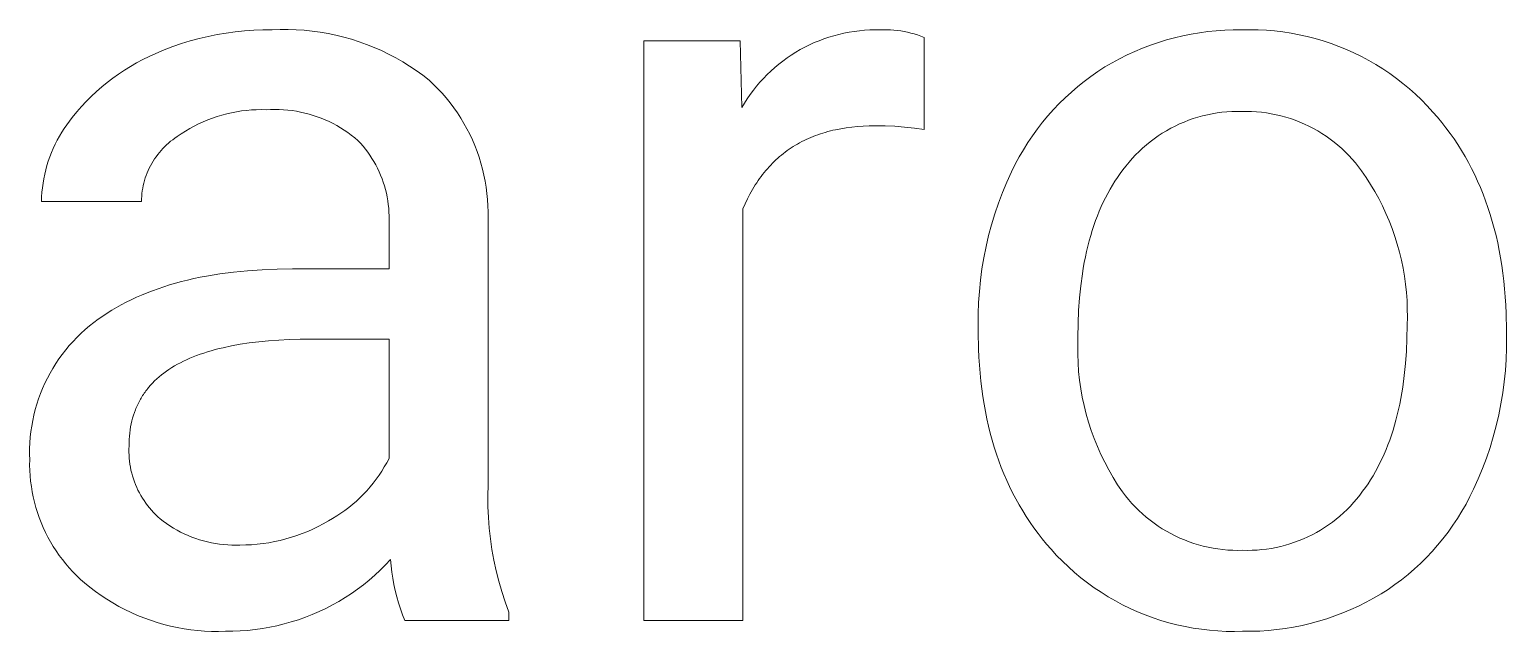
# Model space of a CAD drawing. Header units: millimetres. Extents: x 0 to 4030, y -54 to 2762.
# Drawn here: x 3211.5 to 3283.7, y 328.8 to 358.2 of the extents above; entities that cross this region are included whole.
import ezdxf

# ---------------------------------------------------------------- set-up
doc = ezdxf.new("R2010")
doc.units = ezdxf.units.MM
doc.header["$MEASUREMENT"] = 0
doc.layers.add('Domyślny', color=7, linetype='Continuous', true_color=0x000000)

msp = doc.modelspace()

# ---------------------------------------------------------------- linework, layer by layer
at = {"layer": 'Domyślny', "color": 18, "lineweight": 15, "true_color": 0x000000}
for p, q in [((3221.52, 358.107), (3221.968, 358.153)), ((3221.968, 358.153), (3222.417, 358.183)), ((3222.417, 358.183), (3222.867, 358.2)), ((3222.867, 358.2), (3223.317, 358.201)), ((3223.317, 358.201), (3223.709, 358.216)), ((3223.709, 358.216), (3224.101, 358.218)), ((3224.101, 358.218), (3224.494, 358.206)), ((3224.494, 358.206), (3224.885, 358.18)), ((3224.885, 358.18), (3225.276, 358.14)), ((3251.776, 358.127), (3252.029, 358.158)), ((3252.029, 358.158), (3252.282, 358.181)), ((3252.282, 358.181), (3252.537, 358.195)), ((3252.537, 358.195), (3252.791, 358.2)), ((3252.791, 358.2), (3253.046, 358.197)), ((3253.046, 358.197), (3253.215, 358.203)), ((3253.215, 358.203), (3253.383, 358.203)), ((3253.383, 358.203), (3253.552, 358.197)), ((3253.552, 358.197), (3253.721, 358.186)), ((3253.721, 358.186), (3253.889, 358.169)), ((3253.889, 358.169), (3254.056, 358.147)), ((3254.056, 358.147), (3254.222, 358.118)), ((3269.066, 358.118), (3269.477, 358.159)), ((3269.477, 358.159), (3269.889, 358.186)), ((3269.889, 358.186), (3270.301, 358.199)), ((3270.301, 358.199), (3270.714, 358.198)), ((3270.714, 358.198), (3271.118, 358.206)), ((3271.118, 358.206), (3271.523, 358.2)), ((3271.523, 358.2), (3271.927, 358.18)), ((3271.927, 358.18), (3272.33, 358.147)), ((3272.33, 358.147), (3272.732, 358.1)), ((3218.462, 357.381), (3218.887, 357.528)), ((3218.887, 357.528), (3219.317, 357.66)), ((3219.317, 357.66), (3219.752, 357.778)), ((3219.752, 357.778), (3220.189, 357.882)), ((3220.189, 357.882), (3220.63, 357.972)), ((3220.63, 357.972), (3221.074, 358.047)), ((3221.074, 358.047), (3221.52, 358.107)), ((3225.276, 358.14), (3225.665, 358.087)), ((3225.665, 358.087), (3226.051, 358.021)), ((3226.051, 358.021), (3226.436, 357.941)), ((3226.436, 357.941), (3226.817, 357.848)), ((3226.817, 357.848), (3227.195, 357.741)), ((3227.195, 357.741), (3227.568, 357.622)), ((3227.568, 357.622), (3227.938, 357.489)), ((3227.938, 357.489), (3228.302, 357.344)), ((3241.491, 329.316), (3241.491, 357.673)), ((3241.491, 357.673), (3246.201, 357.673)), ((3246.201, 357.673), (3246.282, 354.399)), ((3249.361, 357.357), (3249.589, 357.47)), ((3249.589, 357.47), (3249.821, 357.576)), ((3249.821, 357.576), (3250.056, 357.673)), ((3250.056, 357.673), (3250.295, 357.763)), ((3250.295, 357.763), (3250.536, 357.844)), ((3250.536, 357.844), (3250.78, 357.917)), ((3250.78, 357.917), (3251.026, 357.982)), ((3251.026, 357.982), (3251.274, 358.039)), ((3251.274, 358.039), (3251.524, 358.087)), ((3251.524, 358.087), (3251.776, 358.127)), ((3254.222, 358.118), (3254.388, 358.085)), ((3254.388, 358.085), (3254.552, 358.046)), ((3254.552, 358.046), (3254.715, 358.001)), ((3254.715, 358.001), (3254.876, 357.951)), ((3254.876, 357.951), (3255.036, 357.895)), ((3255.036, 357.895), (3255.193, 357.835)), ((3255.193, 357.835), (3255.193, 353.325)), ((3265.874, 357.31), (3266.26, 357.457)), ((3266.26, 357.457), (3266.65, 357.591)), ((3266.65, 357.591), (3267.045, 357.712)), ((3267.045, 357.712), (3267.443, 357.82)), ((3267.443, 357.82), (3267.845, 357.915)), ((3267.845, 357.915), (3268.25, 357.996)), ((3268.25, 357.996), (3268.657, 358.064)), ((3268.657, 358.064), (3269.066, 358.118)), ((3272.732, 358.1), (3273.132, 358.039)), ((3273.132, 358.039), (3273.529, 357.965)), ((3273.529, 357.965), (3273.924, 357.877)), ((3273.924, 357.877), (3274.316, 357.776)), ((3274.316, 357.776), (3274.704, 357.662)), ((3274.704, 357.662), (3275.088, 357.535)), ((3275.088, 357.535), (3275.467, 357.394)), ((3216.695, 356.589), (3217, 356.752)), ((3217, 356.752), (3217.311, 356.904)), ((3217.311, 356.904), (3217.626, 357.047)), ((3217.626, 357.047), (3218.041, 357.221)), ((3218.041, 357.221), (3218.462, 357.381)), ((3228.302, 357.344), (3228.662, 357.186)), ((3228.662, 357.186), (3229.015, 357.015)), ((3229.015, 357.015), (3229.363, 356.833)), ((3229.363, 356.833), (3229.704, 356.638)), ((3248.285, 356.679), (3248.491, 356.829)), ((3248.491, 356.829), (3248.702, 356.972)), ((3248.702, 356.972), (3248.917, 357.108)), ((3248.917, 357.108), (3249.137, 357.236)), ((3249.137, 357.236), (3249.361, 357.357)), ((3264.387, 356.595), (3264.749, 356.792)), ((3264.749, 356.792), (3265.118, 356.977)), ((3265.118, 356.977), (3265.493, 357.15)), ((3265.493, 357.15), (3265.874, 357.31)), ((3275.467, 357.394), (3275.841, 357.241)), ((3275.841, 357.241), (3276.21, 357.075)), ((3276.21, 357.075), (3276.573, 356.897)), ((3276.573, 356.897), (3276.93, 356.707)), ((3276.93, 356.707), (3277.28, 356.504)), ((3215.531, 355.84), (3215.812, 356.042)), ((3215.812, 356.042), (3216.1, 356.234)), ((3216.1, 356.234), (3216.395, 356.416)), ((3216.395, 356.416), (3216.695, 356.589)), ((3229.704, 356.638), (3230.037, 356.432)), ((3230.037, 356.432), (3230.364, 356.214)), ((3230.364, 356.214), (3230.683, 355.985)), ((3230.683, 355.985), (3230.993, 355.745)), ((3247.339, 355.829), (3247.516, 356.012)), ((3247.516, 356.012), (3247.7, 356.188)), ((3247.7, 356.188), (3247.89, 356.358)), ((3247.89, 356.358), (3248.085, 356.522)), ((3248.085, 356.522), (3248.285, 356.679)), ((3263.352, 355.929), (3263.687, 356.164)), ((3263.687, 356.164), (3264.031, 356.386)), ((3264.031, 356.386), (3264.387, 356.595)), ((3277.28, 356.504), (3277.623, 356.29)), ((3277.623, 356.29), (3277.959, 356.065)), ((3277.959, 356.065), (3278.287, 355.828)), ((3214.728, 355.182), (3214.988, 355.41)), ((3214.988, 355.41), (3215.256, 355.63)), ((3215.256, 355.63), (3215.531, 355.84)), ((3230.993, 355.745), (3231.213, 355.537)), ((3231.213, 355.537), (3231.426, 355.322)), ((3231.426, 355.322), (3231.632, 355.099)), ((3246.845, 355.247), (3247.003, 355.447)), ((3247.003, 355.447), (3247.168, 355.641)), ((3247.168, 355.641), (3247.339, 355.829)), ((3262.395, 355.162), (3262.705, 355.428)), ((3262.705, 355.428), (3263.024, 355.684)), ((3263.024, 355.684), (3263.352, 355.929)), ((3278.287, 355.828), (3278.606, 355.58)), ((3278.606, 355.58), (3278.917, 355.321)), ((3278.917, 355.321), (3279.219, 355.052)), ((3213.994, 354.448), (3214.231, 354.7)), ((3214.231, 354.7), (3214.475, 354.945)), ((3214.475, 354.945), (3214.728, 355.182)), ((3231.632, 355.099), (3231.829, 354.87)), ((3231.829, 354.87), (3232.019, 354.634)), ((3232.019, 354.634), (3232.201, 354.392)), ((3246.282, 354.399), (3246.412, 354.618)), ((3246.412, 354.618), (3246.549, 354.833)), ((3246.549, 354.833), (3246.693, 355.042)), ((3246.693, 355.042), (3246.845, 355.247)), ((3261.519, 354.301), (3261.802, 354.598)), ((3261.802, 354.598), (3262.093, 354.885)), ((3262.093, 354.885), (3262.395, 355.162)), ((3279.219, 355.052), (3279.512, 354.773)), ((3279.512, 354.773), (3279.795, 354.484)), ((3213.409, 353.745), (3213.546, 353.92)), ((3213.546, 353.92), (3213.766, 354.187)), ((3213.766, 354.187), (3213.994, 354.448)), ((3220.397, 353.887), (3220.168, 353.8)), ((3220.628, 353.965), (3220.397, 353.887)), ((3220.861, 354.036), (3220.628, 353.965)), ((3221.098, 354.098), (3220.861, 354.036)), ((3221.336, 354.152), (3221.098, 354.098)), ((3221.576, 354.198), (3221.336, 354.152)), ((3221.817, 354.235), (3221.576, 354.198)), ((3222.059, 354.264), (3221.817, 354.235)), ((3222.303, 354.285), (3222.059, 354.264)), ((3222.546, 354.297), (3222.303, 354.285)), ((3222.791, 354.3), (3222.546, 354.297)), ((3223.035, 354.296), (3222.791, 354.3)), ((3223.245, 354.306), (3223.035, 354.296)), ((3223.456, 354.31), (3223.245, 354.306)), ((3223.667, 354.306), (3223.456, 354.31)), ((3223.878, 354.295), (3223.667, 354.306)), ((3224.088, 354.278), (3223.878, 354.295)), ((3224.297, 354.252), (3224.088, 354.278)), ((3224.506, 354.22), (3224.297, 354.252)), ((3224.713, 354.181), (3224.506, 354.22)), ((3224.919, 354.135), (3224.713, 354.181)), ((3225.123, 354.081), (3224.919, 354.135)), ((3225.325, 354.021), (3225.123, 354.081)), ((3225.525, 353.954), (3225.325, 354.021)), ((3225.722, 353.88), (3225.525, 353.954)), ((3225.917, 353.8), (3225.722, 353.88)), ((3232.201, 354.392), (3232.374, 354.144)), ((3232.374, 354.144), (3232.539, 353.89)), ((3232.539, 353.89), (3232.694, 353.63)), ((3260.986, 353.681), (3261.247, 353.996)), ((3261.247, 353.996), (3261.519, 354.301)), ((3268.351, 353.862), (3268.124, 353.782)), ((3268.58, 353.933), (3268.351, 353.862)), ((3268.812, 353.997), (3268.58, 353.933)), ((3269.045, 354.052), (3268.812, 353.997)), ((3269.28, 354.1), (3269.045, 354.052)), ((3269.517, 354.139), (3269.28, 354.1)), ((3269.755, 354.17), (3269.517, 354.139)), ((3269.994, 354.193), (3269.755, 354.17)), ((3270.234, 354.208), (3269.994, 354.193)), ((3270.474, 354.214), (3270.234, 354.208)), ((3270.714, 354.212), (3270.474, 354.214)), ((3270.957, 354.215), (3270.714, 354.212)), ((3271.2, 354.21), (3270.957, 354.215)), ((3271.443, 354.195), (3271.2, 354.21)), ((3271.685, 354.173), (3271.443, 354.195)), ((3271.926, 354.142), (3271.685, 354.173)), ((3272.166, 354.103), (3271.926, 354.142)), ((3272.405, 354.055), (3272.166, 354.103)), ((3272.642, 353.999), (3272.405, 354.055)), ((3272.876, 353.935), (3272.642, 353.999)), ((3273.108, 353.862), (3272.876, 353.935)), ((3273.338, 353.782), (3273.108, 353.862)), ((3279.795, 354.484), (3280.068, 354.185)), ((3280.068, 354.185), (3280.289, 353.933)), ((3280.289, 353.933), (3280.502, 353.674)), ((3212.918, 353.002), (3213.031, 353.194)), ((3213.031, 353.194), (3213.151, 353.382)), ((3213.151, 353.382), (3213.277, 353.565)), ((3213.277, 353.565), (3213.409, 353.745)), ((3218.874, 353.119), (3218.673, 352.98)), ((3219.079, 353.251), (3218.874, 353.119)), ((3219.289, 353.376), (3219.079, 353.251)), ((3219.503, 353.494), (3219.289, 353.376)), ((3219.721, 353.603), (3219.503, 353.494)), ((3219.943, 353.706), (3219.721, 353.603)), ((3220.168, 353.8), (3219.943, 353.706)), ((3226.109, 353.713), (3225.917, 353.8)), ((3226.298, 353.619), (3226.109, 353.713)), ((3226.484, 353.519), (3226.298, 353.619)), ((3226.666, 353.413), (3226.484, 353.519)), ((3226.845, 353.301), (3226.666, 353.413)), ((3227.019, 353.182), (3226.845, 353.301)), ((3227.19, 353.058), (3227.019, 353.182)), ((3232.694, 353.63), (3232.841, 353.365)), ((3232.841, 353.365), (3232.979, 353.096)), ((3232.979, 353.096), (3233.108, 352.821)), ((3250.122, 353.116), (3250.003, 353.075)), ((3250.242, 353.155), (3250.122, 353.116)), ((3250.363, 353.191), (3250.242, 353.155)), ((3250.486, 353.226), (3250.363, 353.191)), ((3250.61, 353.259), (3250.486, 353.226)), ((3250.736, 353.29), (3250.61, 353.259)), ((3250.864, 353.319), (3250.736, 353.29)), ((3251.123, 353.37), (3250.864, 353.319)), ((3251.388, 353.414), (3251.123, 353.37)), ((3251.659, 353.45), (3251.388, 353.414)), ((3251.937, 353.477), (3251.659, 353.45)), ((3252.22, 353.497), (3251.937, 353.477)), ((3252.509, 353.509), (3252.22, 353.497)), ((3252.804, 353.513), (3252.509, 353.509)), ((3253.284, 353.507), (3252.804, 353.513)), ((3253.763, 353.485), (3253.284, 353.507)), ((3254.242, 353.447), (3253.763, 353.485)), ((3254.718, 353.394), (3254.242, 353.447)), ((3255.193, 353.325), (3254.718, 353.394)), ((3260.495, 353.027), (3260.735, 353.358)), ((3260.735, 353.358), (3260.986, 353.681)), ((3266.834, 353.146), (3266.634, 353.015)), ((3267.04, 353.271), (3266.834, 353.146)), ((3267.249, 353.388), (3267.04, 353.271)), ((3267.463, 353.498), (3267.249, 353.388)), ((3267.68, 353.6), (3267.463, 353.498)), ((3267.901, 353.695), (3267.68, 353.6)), ((3268.124, 353.782), (3267.901, 353.695)), ((3273.564, 353.693), (3273.338, 353.782)), ((3273.788, 353.597), (3273.564, 353.693)), ((3274.008, 353.493), (3273.788, 353.597)), ((3274.224, 353.382), (3274.008, 353.493)), ((3274.436, 353.263), (3274.224, 353.382)), ((3274.643, 353.136), (3274.436, 353.263)), ((3274.847, 353.003), (3274.643, 353.136)), ((3280.502, 353.674), (3280.709, 353.411)), ((3280.709, 353.411), (3280.909, 353.142)), ((3280.909, 353.142), (3281.101, 352.869)), ((3212.53, 352.2), (3212.617, 352.406)), ((3212.617, 352.406), (3212.711, 352.608)), ((3212.711, 352.608), (3212.811, 352.807)), ((3212.811, 352.807), (3212.918, 353.002)), ((3217.977, 352.4), (3217.889, 352.304)), ((3218.068, 352.492), (3217.977, 352.4)), ((3218.161, 352.582), (3218.068, 352.492)), ((3218.258, 352.669), (3218.161, 352.582)), ((3218.358, 352.752), (3218.258, 352.669)), ((3218.46, 352.831), (3218.358, 352.752)), ((3218.565, 352.908), (3218.46, 352.831)), ((3218.673, 352.98), (3218.565, 352.908)), ((3227.356, 352.928), (3227.19, 353.058)), ((3227.517, 352.792), (3227.356, 352.928)), ((3227.643, 352.656), (3227.517, 352.792)), ((3227.764, 352.516), (3227.643, 352.656)), ((3227.881, 352.372), (3227.764, 352.516)), ((3227.992, 352.224), (3227.881, 352.372)), ((3233.108, 352.821), (3233.227, 352.543)), ((3233.227, 352.543), (3233.336, 352.261)), ((3248.601, 352.365), (3248.503, 352.297)), ((3248.7, 352.432), (3248.601, 352.365)), ((3248.8, 352.496), (3248.7, 352.432)), ((3248.902, 352.559), (3248.8, 352.496)), ((3249.005, 352.62), (3248.902, 352.559)), ((3249.11, 352.678), (3249.005, 352.62)), ((3249.216, 352.735), (3249.11, 352.678)), ((3249.324, 352.789), (3249.216, 352.735)), ((3249.434, 352.842), (3249.324, 352.789)), ((3249.545, 352.893), (3249.434, 352.842)), ((3249.657, 352.941), (3249.545, 352.893)), ((3249.771, 352.988), (3249.657, 352.941)), ((3249.886, 353.033), (3249.771, 352.988)), ((3250.003, 353.075), (3249.886, 353.033)), ((3260.048, 352.341), (3260.266, 352.687)), ((3260.266, 352.687), (3260.495, 353.027)), ((3265.878, 352.423), (3265.703, 352.259)), ((3266.059, 352.58), (3265.878, 352.423)), ((3266.246, 352.732), (3266.059, 352.58)), ((3266.437, 352.877), (3266.246, 352.732)), ((3266.634, 353.015), (3266.437, 352.877)), ((3275.045, 352.862), (3274.847, 353.003)), ((3275.239, 352.715), (3275.045, 352.862)), ((3275.427, 352.561), (3275.239, 352.715)), ((3275.61, 352.401), (3275.427, 352.561)), ((3275.787, 352.234), (3275.61, 352.401)), ((3281.101, 352.869), (3281.287, 352.59)), ((3281.287, 352.59), (3281.466, 352.306)), ((3212.311, 351.569), (3212.377, 351.782)), ((3212.377, 351.782), (3212.45, 351.993)), ((3212.45, 351.993), (3212.53, 352.2)), ((3217.436, 351.672), (3217.374, 351.558)), ((3217.503, 351.783), (3217.436, 351.672)), ((3217.573, 351.892), (3217.503, 351.783)), ((3217.647, 351.999), (3217.573, 351.892)), ((3217.724, 352.103), (3217.647, 351.999)), ((3217.805, 352.205), (3217.724, 352.103)), ((3217.889, 352.304), (3217.805, 352.205)), ((3228.098, 352.072), (3227.992, 352.224)), ((3228.2, 351.917), (3228.098, 352.072)), ((3228.296, 351.758), (3228.2, 351.917)), ((3228.386, 351.596), (3228.296, 351.758)), ((3233.336, 352.261), (3233.436, 351.975)), ((3233.436, 351.975), (3233.526, 351.686)), ((3233.526, 351.686), (3233.605, 351.394)), ((3247.779, 351.677), (3247.695, 351.591)), ((3247.864, 351.762), (3247.779, 351.677)), ((3247.951, 351.844), (3247.864, 351.762)), ((3248.039, 351.925), (3247.951, 351.844)), ((3248.129, 352.003), (3248.039, 351.925)), ((3248.22, 352.08), (3248.129, 352.003)), ((3248.313, 352.154), (3248.22, 352.08)), ((3248.407, 352.226), (3248.313, 352.154)), ((3248.503, 352.297), (3248.407, 352.226)), ((3259.649, 351.627), (3259.843, 351.987)), ((3259.843, 351.987), (3260.048, 352.341)), ((3265.212, 351.732), (3265.061, 351.545)), ((3265.37, 351.913), (3265.212, 351.732)), ((3265.533, 352.089), (3265.37, 351.913)), ((3265.703, 352.259), (3265.533, 352.089)), ((3275.958, 352.061), (3275.787, 352.234)), ((3276.123, 351.882), (3275.958, 352.061)), ((3276.281, 351.698), (3276.123, 351.882)), ((3276.433, 351.508), (3276.281, 351.698)), ((3281.466, 352.306), (3281.638, 352.016)), ((3281.638, 352.016), (3281.803, 351.722)), ((3281.803, 351.722), (3281.961, 351.422)), ((3212.156, 350.92), (3212.2, 351.138)), ((3212.2, 351.138), (3212.252, 351.355)), ((3212.252, 351.355), (3212.311, 351.569)), ((3217.12, 350.961), (3217.081, 350.837)), ((3217.162, 351.084), (3217.12, 350.961)), ((3217.209, 351.205), (3217.162, 351.084)), ((3217.26, 351.324), (3217.209, 351.205)), ((3217.315, 351.442), (3217.26, 351.324)), ((3217.374, 351.558), (3217.315, 351.442)), ((3228.471, 351.432), (3228.386, 351.596)), ((3228.55, 351.264), (3228.471, 351.432)), ((3228.624, 351.094), (3228.55, 351.264)), ((3228.692, 350.922), (3228.624, 351.094)), ((3228.754, 350.747), (3228.692, 350.922)), ((3233.605, 351.394), (3233.675, 351.099)), ((3233.675, 351.099), (3233.735, 350.802)), ((3247.15, 350.931), (3247.079, 350.829)), ((3247.224, 351.031), (3247.15, 350.931)), ((3247.298, 351.129), (3247.224, 351.031)), ((3247.375, 351.226), (3247.298, 351.129)), ((3247.452, 351.32), (3247.375, 351.226)), ((3247.532, 351.412), (3247.452, 351.32)), ((3247.613, 351.503), (3247.532, 351.412)), ((3247.695, 351.591), (3247.613, 351.503)), ((3259.239, 350.756), (3259.468, 351.26)), ((3259.468, 351.26), (3259.649, 351.627)), ((3264.651, 350.989), (3264.524, 350.8)), ((3264.781, 351.174), (3264.651, 350.989)), ((3264.916, 351.354), (3264.781, 351.174)), ((3265.061, 351.545), (3264.916, 351.354)), ((3276.579, 351.313), (3276.433, 351.508)), ((3276.807, 350.983), (3276.579, 351.313)), ((3277.023, 350.645), (3276.807, 350.983)), ((3281.961, 351.422), (3282.112, 351.117)), ((3282.112, 351.117), (3282.256, 350.807)), ((3212.051, 350.036), (3212.066, 350.258)), ((3212.066, 350.258), (3212.089, 350.479)), ((3212.089, 350.479), (3212.119, 350.7)), ((3212.119, 350.7), (3212.156, 350.92)), ((3216.953, 350.202), (3216.941, 350.072)), ((3216.97, 350.33), (3216.953, 350.202)), ((3216.992, 350.458), (3216.97, 350.33)), ((3217.017, 350.586), (3216.992, 350.458)), ((3217.047, 350.712), (3217.017, 350.586)), ((3217.081, 350.837), (3217.047, 350.712)), ((3228.81, 350.57), (3228.754, 350.747)), ((3228.86, 350.392), (3228.81, 350.57)), ((3228.904, 350.212), (3228.86, 350.392)), ((3228.942, 350.031), (3228.904, 350.212)), ((3233.735, 350.802), (3233.785, 350.504)), ((3233.785, 350.504), (3233.824, 350.203)), ((3233.824, 350.203), (3233.853, 349.902)), ((3246.743, 350.288), (3246.68, 350.173)), ((3246.807, 350.4), (3246.743, 350.288)), ((3246.872, 350.51), (3246.807, 350.4)), ((3246.94, 350.618), (3246.872, 350.51)), ((3247.008, 350.724), (3246.94, 350.618)), ((3247.079, 350.829), (3247.008, 350.724)), ((3258.831, 349.728), (3259.026, 350.246)), ((3259.026, 350.246), (3259.239, 350.756)), ((3264.17, 350.202), (3264.061, 349.992)), ((3264.284, 350.406), (3264.17, 350.202)), ((3264.402, 350.605), (3264.284, 350.406)), ((3264.524, 350.8), (3264.402, 350.605)), ((3277.228, 350.3), (3277.023, 350.645)), ((3277.422, 349.949), (3277.228, 350.3)), ((3282.256, 350.807), (3282.393, 350.492)), ((3282.393, 350.492), (3282.523, 350.172)), ((3212.043, 349.813), (3212.051, 350.036)), ((3216.928, 349.813), (3212.043, 349.813)), ((3216.932, 349.943), (3216.928, 349.813)), ((3216.941, 350.072), (3216.932, 349.943)), ((3228.974, 349.848), (3228.942, 350.031)), ((3228.999, 349.664), (3228.974, 349.848)), ((3229.019, 349.48), (3228.999, 349.664)), ((3229.032, 349.295), (3229.019, 349.48)), ((3233.853, 349.902), (3233.872, 349.6)), ((3233.872, 349.6), (3233.881, 349.297)), ((3246.444, 349.697), (3246.336, 349.447)), ((3246.559, 349.939), (3246.444, 349.697)), ((3246.68, 350.173), (3246.559, 349.939)), ((3258.653, 349.205), (3258.831, 349.728)), ((3263.854, 349.56), (3263.758, 349.336)), ((3263.955, 349.778), (3263.854, 349.56)), ((3264.061, 349.992), (3263.955, 349.778)), ((3277.603, 349.591), (3277.422, 349.949)), ((3277.773, 349.228), (3277.603, 349.591)), ((3282.523, 350.172), (3282.646, 349.846)), ((3282.646, 349.846), (3282.762, 349.515)), ((3282.762, 349.515), (3282.872, 349.179)), ((3229.039, 349.11), (3229.032, 349.295)), ((3229.034, 348.739), (3229.039, 348.925)), ((3229.039, 348.925), (3229.039, 349.11)), ((3233.881, 349.297), (3233.879, 348.994)), ((3233.879, 348.994), (3233.879, 335.95)), ((3246.336, 349.447), (3246.336, 329.316)), ((3258.492, 348.675), (3258.653, 349.205)), ((3263.577, 348.874), (3263.493, 348.636)), ((3263.665, 349.107), (3263.577, 348.874)), ((3263.758, 349.336), (3263.665, 349.107)), ((3277.931, 348.859), (3277.773, 349.228)), ((3278.076, 348.485), (3277.931, 348.859)), ((3282.872, 349.179), (3282.974, 348.838)), ((3282.974, 348.838), (3283.069, 348.492)), ((3229.034, 346.512), (3229.034, 348.739)), ((3258.222, 347.603), (3258.348, 348.141)), ((3258.348, 348.141), (3258.492, 348.675)), ((3263.338, 348.144), (3263.267, 347.891)), ((3263.414, 348.392), (3263.338, 348.144)), ((3263.493, 348.636), (3263.414, 348.392)), ((3278.208, 348.106), (3278.076, 348.485)), ((3278.328, 347.723), (3278.208, 348.106)), ((3283.069, 348.492), (3283.157, 348.14)), ((3283.157, 348.14), (3283.238, 347.783)), ((3258.114, 347.06), (3258.222, 347.603)), ((3263.138, 347.371), (3263.08, 347.103)), ((3263.201, 347.633), (3263.138, 347.371)), ((3263.267, 347.891), (3263.201, 347.633)), ((3278.435, 347.336), (3278.328, 347.723)), ((3278.529, 346.946), (3278.435, 347.336)), ((3283.238, 347.783), (3283.312, 347.421)), ((3283.312, 347.421), (3283.379, 347.054)), ((3258.024, 346.514), (3258.114, 347.06)), ((3263.026, 346.831), (3262.977, 346.553)), ((3263.08, 347.103), (3263.026, 346.831)), ((3278.61, 346.553), (3278.529, 346.946)), ((3283.379, 347.054), (3283.439, 346.682)), ((3283.439, 346.682), (3283.492, 346.304)), ((3218.592, 345.813), (3218.886, 345.893)), ((3218.886, 345.893), (3219.185, 345.967)), ((3219.185, 345.967), (3219.49, 346.037)), ((3219.49, 346.037), (3219.8, 346.102)), ((3219.8, 346.102), (3220.115, 346.163)), ((3220.115, 346.163), (3220.761, 346.269)), ((3220.761, 346.269), (3221.429, 346.356)), ((3221.429, 346.356), (3222.117, 346.424)), ((3222.117, 346.424), (3222.827, 346.473)), ((3222.827, 346.473), (3223.558, 346.502)), ((3223.558, 346.502), (3224.31, 346.512)), ((3224.31, 346.512), (3229.034, 346.512)), ((3257.897, 345.416), (3257.952, 345.966)), ((3257.952, 345.966), (3258.024, 346.514)), ((3262.931, 346.271), (3262.854, 345.692)), ((3262.977, 346.553), (3262.931, 346.271)), ((3278.678, 346.158), (3278.61, 346.553)), ((3278.733, 345.76), (3278.678, 346.158)), ((3283.492, 346.304), (3283.538, 345.921)), ((3283.538, 345.921), (3283.577, 345.534)), ((3216.683, 345.124), (3216.94, 345.237)), ((3216.94, 345.237), (3217.202, 345.345)), ((3217.202, 345.345), (3217.469, 345.448)), ((3217.469, 345.448), (3217.742, 345.546)), ((3217.742, 345.546), (3218.02, 345.64)), ((3218.02, 345.64), (3218.304, 345.729)), ((3218.304, 345.729), (3218.592, 345.813)), ((3257.861, 344.864), (3257.897, 345.416)), ((3262.854, 345.692), (3262.793, 345.093)), ((3278.774, 345.361), (3278.733, 345.76)), ((3278.803, 344.961), (3278.774, 345.361)), ((3283.577, 345.534), (3283.608, 345.14)), ((3215.255, 344.351), (3215.48, 344.491)), ((3215.48, 344.491), (3215.71, 344.627)), ((3215.71, 344.627), (3215.945, 344.759)), ((3215.945, 344.759), (3216.186, 344.885)), ((3216.186, 344.885), (3216.432, 345.007)), ((3216.432, 345.007), (3216.683, 345.124)), ((3257.843, 344.311), (3257.861, 344.864)), ((3262.75, 344.475), (3262.724, 343.838)), ((3262.793, 345.093), (3262.75, 344.475)), ((3278.817, 344.56), (3278.803, 344.961)), ((3278.819, 344.159), (3278.817, 344.56)), ((3283.608, 345.14), (3283.633, 344.742)), ((3283.633, 344.742), (3283.651, 344.339)), ((3214.175, 343.544), (3214.385, 343.722)), ((3214.385, 343.722), (3214.6, 343.892)), ((3214.6, 343.892), (3214.821, 344.056)), ((3214.821, 344.056), (3215.035, 344.206)), ((3215.035, 344.206), (3215.255, 344.351)), ((3257.844, 343.758), (3257.843, 344.311)), ((3257.844, 343.422), (3257.844, 343.758)), ((3262.724, 343.838), (3262.715, 343.181)), ((3278.798, 343.115), (3278.807, 343.758)), ((3278.807, 343.758), (3278.819, 344.159)), ((3283.651, 344.339), (3283.665, 343.516)), ((3213.585, 342.968), (3213.775, 343.167)), ((3213.775, 343.167), (3213.972, 343.358)), ((3213.972, 343.358), (3214.175, 343.544)), ((3223.142, 342.994), (3222.663, 342.948)), ((3223.639, 343.03), (3223.142, 342.994)), ((3224.154, 343.055), (3223.639, 343.03)), ((3224.686, 343.071), (3224.154, 343.055)), ((3225.236, 343.076), (3224.686, 343.071)), ((3229.034, 343.076), (3225.236, 343.076)), ((3229.034, 337.251), (3229.034, 343.076)), ((3257.858, 342.605), (3257.844, 343.422)), ((3262.715, 343.181), (3262.702, 342.759)), ((3278.773, 342.491), (3278.798, 343.115)), ((3283.665, 343.516), (3283.665, 343.181)), ((3283.665, 343.181), (3283.665, 342.632)), ((3212.897, 342.112), (3213.058, 342.335)), ((3213.058, 342.335), (3213.226, 342.552)), ((3213.226, 342.552), (3213.402, 342.763)), ((3213.402, 342.763), (3213.585, 342.968)), ((3219.626, 342.278), (3219.458, 342.213)), ((3219.798, 342.341), (3219.626, 342.278)), ((3219.974, 342.401), (3219.798, 342.341)), ((3220.154, 342.458), (3219.974, 342.401)), ((3220.339, 342.513), (3220.154, 342.458)), ((3220.529, 342.565), (3220.339, 342.513)), ((3220.722, 342.615), (3220.529, 342.565)), ((3220.92, 342.662), (3220.722, 342.615)), ((3221.33, 342.749), (3220.92, 342.662)), ((3221.756, 342.826), (3221.33, 342.749)), ((3222.201, 342.892), (3221.756, 342.826)), ((3222.663, 342.948), (3222.201, 342.892)), ((3257.875, 342.204), (3257.858, 342.605)), ((3262.702, 342.759), (3262.702, 342.337)), ((3262.702, 342.337), (3262.718, 341.915)), ((3278.73, 341.884), (3278.773, 342.491)), ((3283.665, 342.632), (3283.647, 342.085)), ((3212.461, 341.412), (3212.598, 341.65)), ((3212.598, 341.65), (3212.743, 341.884)), ((3212.743, 341.884), (3212.897, 342.112)), ((3218.276, 341.601), (3218.148, 341.513)), ((3218.409, 341.686), (3218.276, 341.601)), ((3218.546, 341.769), (3218.409, 341.686)), ((3218.687, 341.849), (3218.546, 341.769)), ((3218.832, 341.927), (3218.687, 341.849)), ((3218.982, 342.003), (3218.832, 341.927)), ((3219.137, 342.075), (3218.982, 342.003)), ((3219.295, 342.145), (3219.137, 342.075)), ((3219.458, 342.213), (3219.295, 342.145)), ((3257.899, 341.808), (3257.875, 342.204)), ((3257.93, 341.417), (3257.899, 341.808)), ((3262.718, 341.915), (3262.748, 341.494)), ((3278.671, 341.296), (3278.73, 341.884)), ((3283.611, 341.538), (3283.557, 340.992)), ((3283.647, 342.085), (3283.611, 341.538)), ((3212.099, 340.671), (3212.211, 340.922)), ((3212.211, 340.922), (3212.332, 341.169)), ((3212.332, 341.169), (3212.461, 341.412)), ((3217.373, 340.826), (3217.28, 340.717)), ((3217.471, 340.931), (3217.373, 340.826)), ((3217.573, 341.035), (3217.471, 340.931)), ((3217.679, 341.135), (3217.573, 341.035)), ((3217.79, 341.234), (3217.679, 341.135)), ((3217.905, 341.329), (3217.79, 341.234)), ((3218.024, 341.422), (3217.905, 341.329)), ((3218.148, 341.513), (3218.024, 341.422)), ((3257.968, 341.032), (3257.93, 341.417)), ((3258.013, 340.651), (3257.968, 341.032)), ((3262.748, 341.494), (3262.793, 341.074)), ((3262.793, 341.074), (3262.852, 340.656)), ((3278.594, 340.726), (3278.671, 341.296)), ((3283.557, 340.992), (3283.485, 340.449)), ((3211.815, 339.897), (3211.901, 340.159)), ((3211.901, 340.159), (3211.996, 340.417)), ((3211.996, 340.417), (3212.099, 340.671)), ((3216.879, 340.137), (3216.845, 340.076)), ((3216.914, 340.198), (3216.879, 340.137)), ((3216.95, 340.258), (3216.914, 340.198)), ((3216.988, 340.318), (3216.95, 340.258)), ((3217.026, 340.377), (3216.988, 340.318)), ((3217.066, 340.435), (3217.026, 340.377)), ((3217.107, 340.493), (3217.066, 340.435)), ((3217.148, 340.55), (3217.107, 340.493)), ((3217.191, 340.606), (3217.148, 340.55)), ((3217.235, 340.662), (3217.191, 340.606)), ((3217.28, 340.717), (3217.235, 340.662)), ((3258.065, 340.276), (3258.013, 340.651)), ((3258.124, 339.906), (3258.065, 340.276)), ((3262.852, 340.656), (3262.926, 340.241)), ((3262.926, 340.241), (3263.014, 339.828)), ((3278.448, 339.905), (3278.501, 340.174)), ((3278.501, 340.174), (3278.55, 340.448)), ((3278.55, 340.448), (3278.594, 340.726)), ((3283.485, 340.449), (3283.396, 339.908)), ((3211.671, 339.367), (3211.739, 339.633)), ((3211.739, 339.633), (3211.815, 339.897)), ((3216.586, 339.494), (3216.541, 339.358)), ((3216.636, 339.628), (3216.586, 339.494)), ((3216.663, 339.694), (3216.636, 339.628)), ((3216.69, 339.759), (3216.663, 339.694)), ((3216.719, 339.824), (3216.69, 339.759)), ((3216.749, 339.888), (3216.719, 339.824)), ((3216.78, 339.951), (3216.749, 339.888)), ((3216.812, 340.014), (3216.78, 339.951)), ((3216.845, 340.076), (3216.812, 340.014)), ((3258.19, 339.541), (3258.124, 339.906)), ((3258.263, 339.182), (3258.19, 339.541)), ((3263.014, 339.828), (3263.116, 339.418)), ((3263.116, 339.418), (3263.233, 339.013)), ((3278.263, 339.124), (3278.329, 339.38)), ((3278.329, 339.38), (3278.391, 339.64)), ((3278.391, 339.64), (3278.448, 339.905)), ((3283.288, 339.37), (3283.164, 338.836)), ((3283.396, 339.908), (3283.288, 339.37)), ((3211.524, 338.556), (3211.564, 338.828)), ((3211.564, 338.828), (3211.613, 339.098)), ((3211.613, 339.098), (3211.671, 339.367)), ((3216.402, 338.787), (3216.379, 338.638)), ((3216.431, 338.934), (3216.402, 338.787)), ((3216.463, 339.078), (3216.431, 338.934)), ((3216.5, 339.219), (3216.463, 339.078)), ((3216.541, 339.358), (3216.5, 339.219)), ((3258.343, 338.827), (3258.263, 339.182)), ((3258.429, 338.478), (3258.343, 338.827)), ((3263.233, 339.013), (3263.363, 338.611)), ((3278.119, 338.626), (3278.193, 338.873)), ((3278.193, 338.873), (3278.263, 339.124)), ((3283.164, 338.836), (3283.021, 338.307)), ((3211.461, 337.734), (3211.473, 338.009)), ((3211.473, 338.009), (3211.494, 338.283)), ((3211.494, 338.283), (3211.524, 338.556)), ((3216.327, 338.017), (3216.324, 337.855)), ((3216.333, 338.176), (3216.327, 338.017)), ((3216.344, 338.333), (3216.333, 338.176)), ((3216.359, 338.487), (3216.344, 338.333)), ((3216.379, 338.638), (3216.359, 338.487)), ((3258.523, 338.133), (3258.429, 338.478)), ((3258.624, 337.794), (3258.523, 338.133)), ((3263.363, 338.611), (3263.508, 338.215)), ((3263.508, 338.215), (3263.666, 337.823)), ((3277.87, 337.913), (3277.957, 338.146)), ((3277.957, 338.146), (3278.04, 338.384)), ((3278.04, 338.384), (3278.119, 338.626)), ((3283.021, 338.307), (3282.862, 337.783)), ((3211.459, 337.459), (3211.461, 337.734)), ((3211.466, 337.184), (3211.459, 337.459)), ((3216.319, 337.707), (3216.318, 337.559)), ((3216.318, 337.559), (3216.322, 337.41)), ((3216.324, 337.855), (3216.319, 337.707)), ((3216.322, 337.41), (3216.332, 337.262)), ((3216.332, 337.262), (3216.346, 337.115)), ((3228.922, 337.039), (3229.034, 337.251)), ((3258.731, 337.46), (3258.624, 337.794)), ((3258.846, 337.131), (3258.731, 337.46)), ((3263.666, 337.823), (3263.837, 337.438)), ((3263.837, 337.438), (3264.022, 337.058)), ((3277.48, 337.023), (3277.584, 337.239)), ((3277.584, 337.239), (3277.684, 337.459)), ((3277.684, 337.459), (3277.779, 337.684)), ((3277.779, 337.684), (3277.87, 337.913)), ((3282.685, 337.264), (3282.492, 336.751)), ((3282.862, 337.783), (3282.685, 337.264)), ((3211.464, 336.922), (3211.466, 337.184)), ((3211.472, 336.66), (3211.464, 336.922)), ((3211.488, 336.398), (3211.472, 336.66)), ((3216.346, 337.115), (3216.366, 336.968)), ((3216.366, 336.968), (3216.39, 336.821)), ((3216.39, 336.821), (3216.419, 336.676)), ((3216.419, 336.676), (3216.454, 336.532)), ((3216.454, 336.532), (3216.493, 336.389)), ((3228.545, 336.424), (3228.677, 336.625)), ((3228.677, 336.625), (3228.803, 336.83)), ((3228.803, 336.83), (3228.922, 337.039)), ((3258.967, 336.807), (3258.846, 337.131)), ((3259.096, 336.488), (3258.967, 336.807)), ((3259.231, 336.175), (3259.096, 336.488)), ((3264.022, 337.058), (3264.22, 336.685)), ((3264.22, 336.685), (3264.431, 336.32)), ((3277.142, 336.403), (3277.259, 336.606)), ((3277.259, 336.606), (3277.371, 336.812)), ((3277.371, 336.812), (3277.48, 337.023)), ((3282.492, 336.751), (3282.281, 336.245)), ((3211.513, 336.137), (3211.488, 336.398)), ((3211.547, 335.877), (3211.513, 336.137)), ((3211.589, 335.619), (3211.547, 335.877)), ((3216.493, 336.389), (3216.537, 336.247)), ((3216.537, 336.247), (3216.586, 336.107)), ((3216.586, 336.107), (3216.639, 335.969)), ((3216.639, 335.969), (3216.697, 335.832)), ((3216.697, 335.832), (3216.76, 335.698)), ((3227.949, 335.67), (3228.107, 335.851)), ((3228.107, 335.851), (3228.259, 336.037)), ((3228.259, 336.037), (3228.405, 336.228)), ((3228.405, 336.228), (3228.545, 336.424)), ((3233.879, 335.95), (3233.866, 335.422)), ((3259.373, 335.866), (3259.231, 336.175)), ((3259.523, 335.563), (3259.373, 335.866)), ((3264.431, 336.32), (3264.654, 335.962)), ((3264.654, 335.962), (3264.89, 335.611)), ((3276.633, 335.638), (3276.766, 335.823)), ((3276.766, 335.823), (3276.896, 336.012)), ((3276.896, 336.012), (3277.021, 336.205)), ((3277.021, 336.205), (3277.142, 336.403)), ((3282.281, 336.245), (3282.054, 335.746)), ((3211.641, 335.362), (3211.589, 335.619)), ((3211.701, 335.106), (3211.641, 335.362)), ((3211.77, 334.853), (3211.701, 335.106)), ((3216.76, 335.698), (3216.827, 335.566)), ((3216.827, 335.566), (3216.899, 335.436)), ((3216.899, 335.436), (3216.975, 335.308)), ((3216.975, 335.308), (3217.056, 335.184)), ((3217.056, 335.184), (3217.14, 335.062)), ((3217.14, 335.062), (3217.229, 334.943)), ((3227.257, 335.003), (3227.438, 335.161)), ((3227.438, 335.161), (3227.614, 335.325)), ((3227.614, 335.325), (3227.784, 335.495)), ((3227.784, 335.495), (3227.949, 335.67)), ((3233.866, 335.422), (3233.871, 334.894)), ((3259.679, 335.264), (3259.523, 335.563)), ((3259.842, 334.971), (3259.679, 335.264)), ((3264.89, 335.611), (3265.037, 335.418)), ((3265.037, 335.418), (3265.191, 335.231)), ((3265.191, 335.231), (3265.351, 335.048)), ((3265.351, 335.048), (3265.518, 334.872)), ((3276.035, 334.916), (3276.193, 335.089)), ((3276.193, 335.089), (3276.346, 335.267)), ((3276.346, 335.267), (3276.492, 335.45)), ((3276.492, 335.45), (3276.633, 335.638)), ((3281.877, 335.378), (3281.688, 335.017)), ((3282.054, 335.746), (3281.877, 335.378)), ((3211.847, 334.603), (3211.77, 334.853)), ((3211.933, 334.355), (3211.847, 334.603)), ((3212.027, 334.111), (3211.933, 334.355)), ((3217.229, 334.943), (3217.322, 334.827)), ((3217.322, 334.827), (3217.418, 334.715)), ((3217.418, 334.715), (3217.519, 334.605)), ((3217.519, 334.605), (3217.623, 334.5)), ((3217.623, 334.5), (3217.73, 334.397)), ((3217.73, 334.397), (3217.841, 334.299)), ((3226.277, 334.31), (3226.482, 334.435)), ((3226.482, 334.435), (3226.683, 334.567)), ((3226.683, 334.567), (3226.879, 334.706)), ((3226.879, 334.706), (3227.071, 334.852)), ((3227.071, 334.852), (3227.257, 335.003)), ((3233.871, 334.894), (3233.894, 334.366)), ((3233.894, 334.366), (3233.934, 333.839)), ((3260.013, 334.683), (3259.842, 334.971)), ((3260.19, 334.4), (3260.013, 334.683)), ((3260.374, 334.121), (3260.19, 334.4)), ((3265.518, 334.872), (3265.69, 334.701)), ((3265.69, 334.701), (3265.868, 334.536)), ((3265.868, 334.536), (3266.052, 334.377)), ((3266.052, 334.377), (3266.241, 334.225)), ((3275.345, 334.28), (3275.525, 334.43)), ((3275.525, 334.43), (3275.7, 334.586)), ((3275.7, 334.586), (3275.87, 334.748)), ((3275.87, 334.748), (3276.035, 334.916)), ((3281.272, 334.316), (3281.046, 333.976)), ((3281.486, 334.663), (3281.272, 334.316)), ((3281.688, 335.017), (3281.486, 334.663)), ((3212.13, 333.869), (3212.027, 334.111)), ((3212.241, 333.632), (3212.13, 333.869)), ((3212.36, 333.398), (3212.241, 333.632)), ((3217.841, 334.299), (3217.999, 334.176)), ((3217.999, 334.176), (3218.161, 334.058)), ((3218.161, 334.058), (3218.326, 333.946)), ((3218.326, 333.946), (3218.496, 333.839)), ((3218.496, 333.839), (3218.669, 333.739)), ((3218.669, 333.739), (3218.846, 333.645)), ((3218.846, 333.645), (3219.025, 333.556)), ((3224.794, 333.574), (3225.057, 333.68)), ((3225.057, 333.68), (3225.316, 333.795)), ((3225.316, 333.795), (3225.571, 333.919)), ((3225.571, 333.919), (3225.822, 334.051)), ((3225.822, 334.051), (3226.068, 334.191)), ((3226.068, 334.191), (3226.277, 334.31)), ((3233.934, 333.839), (3233.993, 333.315)), ((3260.565, 333.848), (3260.374, 334.121)), ((3260.764, 333.58), (3260.565, 333.848)), ((3266.241, 334.225), (3266.436, 334.08)), ((3266.436, 334.08), (3266.635, 333.941)), ((3266.635, 333.941), (3266.839, 333.809)), ((3266.839, 333.809), (3267.047, 333.685)), ((3267.047, 333.685), (3267.26, 333.568)), ((3274.166, 333.515), (3274.373, 333.626)), ((3274.373, 333.626), (3274.576, 333.743)), ((3274.576, 333.743), (3274.775, 333.868)), ((3274.775, 333.868), (3274.969, 333.999)), ((3274.969, 333.999), (3275.159, 334.136)), ((3275.159, 334.136), (3275.345, 334.28)), ((3280.809, 333.644), (3280.561, 333.321)), ((3281.046, 333.976), (3280.809, 333.644)), ((3212.486, 333.168), (3212.36, 333.398)), ((3212.621, 332.943), (3212.486, 333.168)), ((3212.763, 332.723), (3212.621, 332.943)), ((3219.025, 333.556), (3219.208, 333.474)), ((3219.208, 333.474), (3219.393, 333.399)), ((3219.393, 333.399), (3219.581, 333.33)), ((3219.581, 333.33), (3219.771, 333.267)), ((3219.771, 333.267), (3219.963, 333.211)), ((3219.963, 333.211), (3220.157, 333.161)), ((3220.157, 333.161), (3220.353, 333.118)), ((3220.353, 333.118), (3220.55, 333.082)), ((3220.55, 333.082), (3220.748, 333.053)), ((3220.748, 333.053), (3220.947, 333.031)), ((3220.947, 333.031), (3221.146, 333.016)), ((3221.146, 333.016), (3221.346, 333.007)), ((3221.346, 333.007), (3221.546, 333.005)), ((3221.546, 333.005), (3221.746, 333.01)), ((3221.746, 333.01), (3222.03, 333.015)), ((3222.03, 333.015), (3222.313, 333.029)), ((3222.313, 333.029), (3222.595, 333.052)), ((3222.595, 333.052), (3222.877, 333.085)), ((3222.877, 333.085), (3223.157, 333.127)), ((3223.157, 333.127), (3223.436, 333.178)), ((3223.436, 333.178), (3223.712, 333.239)), ((3223.712, 333.239), (3223.987, 333.309)), ((3223.987, 333.309), (3224.259, 333.389)), ((3224.259, 333.389), (3224.528, 333.477)), ((3224.528, 333.477), (3224.794, 333.574)), ((3233.993, 333.315), (3234.068, 332.792)), ((3260.969, 333.317), (3260.764, 333.58)), ((3261.181, 333.059), (3260.969, 333.317)), ((3261.4, 332.806), (3261.181, 333.059)), ((3267.26, 333.568), (3267.476, 333.458)), ((3267.476, 333.458), (3267.696, 333.355)), ((3267.696, 333.355), (3267.92, 333.261)), ((3267.92, 333.261), (3268.147, 333.174)), ((3268.147, 333.174), (3268.376, 333.094)), ((3268.376, 333.094), (3268.608, 333.023)), ((3268.608, 333.023), (3268.843, 332.96)), ((3268.843, 332.96), (3269.079, 332.905)), ((3269.079, 332.905), (3269.318, 332.859)), ((3272.17, 332.849), (3272.401, 332.893)), ((3272.401, 332.893), (3272.63, 332.944)), ((3272.63, 332.944), (3272.857, 333.003)), ((3272.857, 333.003), (3273.082, 333.07)), ((3273.082, 333.07), (3273.304, 333.144)), ((3273.304, 333.144), (3273.524, 333.226)), ((3273.524, 333.226), (3273.741, 333.315)), ((3273.741, 333.315), (3273.955, 333.412)), ((3273.955, 333.412), (3274.166, 333.515)), ((3280.301, 333.006), (3280.032, 332.7)), ((3280.561, 333.321), (3280.301, 333.006)), ((3212.912, 332.507), (3212.763, 332.723)), ((3213.069, 332.297), (3212.912, 332.507)), ((3213.232, 332.092), (3213.069, 332.297)), ((3229.114, 332.299), (3228.865, 332.036)), ((3229.14, 331.993), (3229.114, 332.299)), ((3234.068, 332.792), (3234.161, 332.272)), ((3234.161, 332.272), (3234.272, 331.756)), ((3261.674, 332.508), (3261.4, 332.806)), ((3261.957, 332.219), (3261.674, 332.508)), ((3262.25, 331.939), (3261.957, 332.219)), ((3269.318, 332.859), (3269.557, 332.82)), ((3269.557, 332.82), (3269.798, 332.79)), ((3269.798, 332.79), (3270.04, 332.768)), ((3270.04, 332.768), (3270.282, 332.755)), ((3270.282, 332.755), (3270.525, 332.75)), ((3270.525, 332.75), (3270.768, 332.753)), ((3270.768, 332.753), (3271.002, 332.749)), ((3271.002, 332.749), (3271.237, 332.753)), ((3271.237, 332.753), (3271.471, 332.765)), ((3271.471, 332.765), (3271.705, 332.786)), ((3271.705, 332.786), (3271.938, 332.813)), ((3271.938, 332.813), (3272.17, 332.849)), ((3279.752, 332.403), (3279.462, 332.117)), ((3280.032, 332.7), (3279.752, 332.403)), ((3213.403, 331.893), (3213.232, 332.092)), ((3213.58, 331.7), (3213.403, 331.893)), ((3213.764, 331.513), (3213.58, 331.7)), ((3213.954, 331.332), (3213.764, 331.513)), ((3228.34, 331.535), (3228.065, 331.298)), ((3228.606, 331.781), (3228.34, 331.535)), ((3228.865, 332.036), (3228.606, 331.781)), ((3229.175, 331.688), (3229.14, 331.993)), ((3229.22, 331.385), (3229.175, 331.688)), ((3234.272, 331.756), (3234.4, 331.243)), ((3262.553, 331.67), (3262.25, 331.939)), ((3262.864, 331.411), (3262.553, 331.67)), ((3278.853, 331.574), (3278.535, 331.318)), ((3279.162, 331.84), (3278.853, 331.574)), ((3279.462, 332.117), (3279.162, 331.84)), ((3214.15, 331.158), (3213.954, 331.332)), ((3214.413, 330.944), (3214.15, 331.158)), ((3214.682, 330.739), (3214.413, 330.944)), ((3214.958, 330.543), (3214.682, 330.739)), ((3227.492, 330.853), (3227.195, 330.645)), ((3227.782, 331.071), (3227.492, 330.853)), ((3228.065, 331.298), (3227.782, 331.071)), ((3229.275, 331.083), (3229.22, 331.385)), ((3229.339, 330.782), (3229.275, 331.083)), ((3229.412, 330.484), (3229.339, 330.782)), ((3234.4, 331.243), (3234.545, 330.736)), ((3234.545, 330.736), (3234.707, 330.233)), ((3263.184, 331.163), (3262.864, 331.411)), ((3263.513, 330.926), (3263.184, 331.163)), ((3263.849, 330.7), (3263.513, 330.926)), ((3277.874, 330.841), (3277.532, 330.619)), ((3278.209, 331.074), (3277.874, 330.841)), ((3278.535, 331.318), (3278.209, 331.074)), ((3215.241, 330.357), (3214.958, 330.543)), ((3215.529, 330.18), (3215.241, 330.357)), ((3215.824, 330.013), (3215.529, 330.18)), ((3216.124, 329.856), (3215.824, 330.013)), ((3226.264, 330.082), (3225.942, 329.916)), ((3226.581, 330.259), (3226.264, 330.082)), ((3226.891, 330.447), (3226.581, 330.259)), ((3227.195, 330.645), (3226.891, 330.447)), ((3229.495, 330.189), (3229.412, 330.484)), ((3229.587, 329.896), (3229.495, 330.189)), ((3234.707, 330.233), (3234.885, 329.736)), ((3264.192, 330.486), (3263.849, 330.7)), ((3264.543, 330.283), (3264.192, 330.486)), ((3264.9, 330.093), (3264.543, 330.283)), ((3265.264, 329.915), (3264.9, 330.093)), ((3276.429, 330.026), (3276.049, 329.852)), ((3276.803, 330.211), (3276.429, 330.026)), ((3277.171, 330.409), (3276.803, 330.211)), ((3277.532, 330.619), (3277.171, 330.409)), ((3216.429, 329.709), (3216.124, 329.856)), ((3216.739, 329.573), (3216.429, 329.709)), ((3217.053, 329.447), (3216.739, 329.573)), ((3217.371, 329.332), (3217.053, 329.447)), ((3217.693, 329.227), (3217.371, 329.332)), ((3224.602, 329.362), (3224.256, 329.251)), ((3224.943, 329.483), (3224.602, 329.362)), ((3225.281, 329.616), (3224.943, 329.483)), ((3225.614, 329.76), (3225.281, 329.616)), ((3225.942, 329.916), (3225.614, 329.76)), ((3229.688, 329.606), (3229.587, 329.896)), ((3229.799, 329.32), (3229.688, 329.606)), ((3234.885, 329.32), (3229.799, 329.32)), ((3234.885, 329.736), (3234.885, 329.32)), ((3246.336, 329.316), (3241.491, 329.316)), ((3265.634, 329.749), (3265.264, 329.915)), ((3266.009, 329.596), (3265.634, 329.749)), ((3266.388, 329.455), (3266.009, 329.596)), ((3266.773, 329.328), (3266.388, 329.455)), ((3267.161, 329.214), (3266.773, 329.328)), ((3274.479, 329.287), (3274.076, 329.178)), ((3274.878, 329.409), (3274.479, 329.287)), ((3275.274, 329.544), (3274.878, 329.409)), ((3275.664, 329.692), (3275.274, 329.544)), ((3276.049, 329.852), (3275.664, 329.692)), ((3218.019, 329.134), (3217.693, 329.227)), ((3218.347, 329.051), (3218.019, 329.134)), ((3218.678, 328.98), (3218.347, 329.051)), ((3219.011, 328.92), (3218.678, 328.98)), ((3219.346, 328.871), (3219.011, 328.92)), ((3219.682, 328.833), (3219.346, 328.871)), ((3220.02, 328.807), (3219.682, 328.833)), ((3220.358, 328.792), (3220.02, 328.807)), ((3220.697, 328.788), (3220.358, 328.792)), ((3221.035, 328.796), (3220.697, 328.788)), ((3221.398, 328.799), (3221.035, 328.796)), ((3221.76, 328.813), (3221.398, 328.799)), ((3222.122, 328.839), (3221.76, 328.813)), ((3222.483, 328.878), (3222.122, 328.839)), ((3222.842, 328.929), (3222.483, 328.878)), ((3223.199, 328.992), (3222.842, 328.929)), ((3223.554, 329.066), (3223.199, 328.992)), ((3223.907, 329.153), (3223.554, 329.066)), ((3224.256, 329.251), (3223.907, 329.153)), ((3267.554, 329.113), (3267.161, 329.214)), ((3267.949, 329.025), (3267.554, 329.113)), ((3268.347, 328.951), (3267.949, 329.025)), ((3268.748, 328.891), (3268.347, 328.951)), ((3269.15, 328.844), (3268.748, 328.891)), ((3269.553, 328.811), (3269.15, 328.844)), ((3269.958, 328.791), (3269.553, 328.811)), ((3270.363, 328.786), (3269.958, 328.791)), ((3270.768, 328.794), (3270.363, 328.786)), ((3271.185, 328.794), (3270.768, 328.794)), ((3271.603, 328.808), (3271.185, 328.794)), ((3272.019, 328.836), (3271.603, 328.808)), ((3272.435, 328.877), (3272.019, 328.836)), ((3272.848, 328.932), (3272.435, 328.877)), ((3273.26, 329), (3272.848, 328.932)), ((3273.67, 329.082), (3273.26, 329)), ((3274.076, 329.178), (3273.67, 329.082))]:
    msp.add_line(p, q, dxfattribs=at)

doc.saveas('drawing.dxf')
